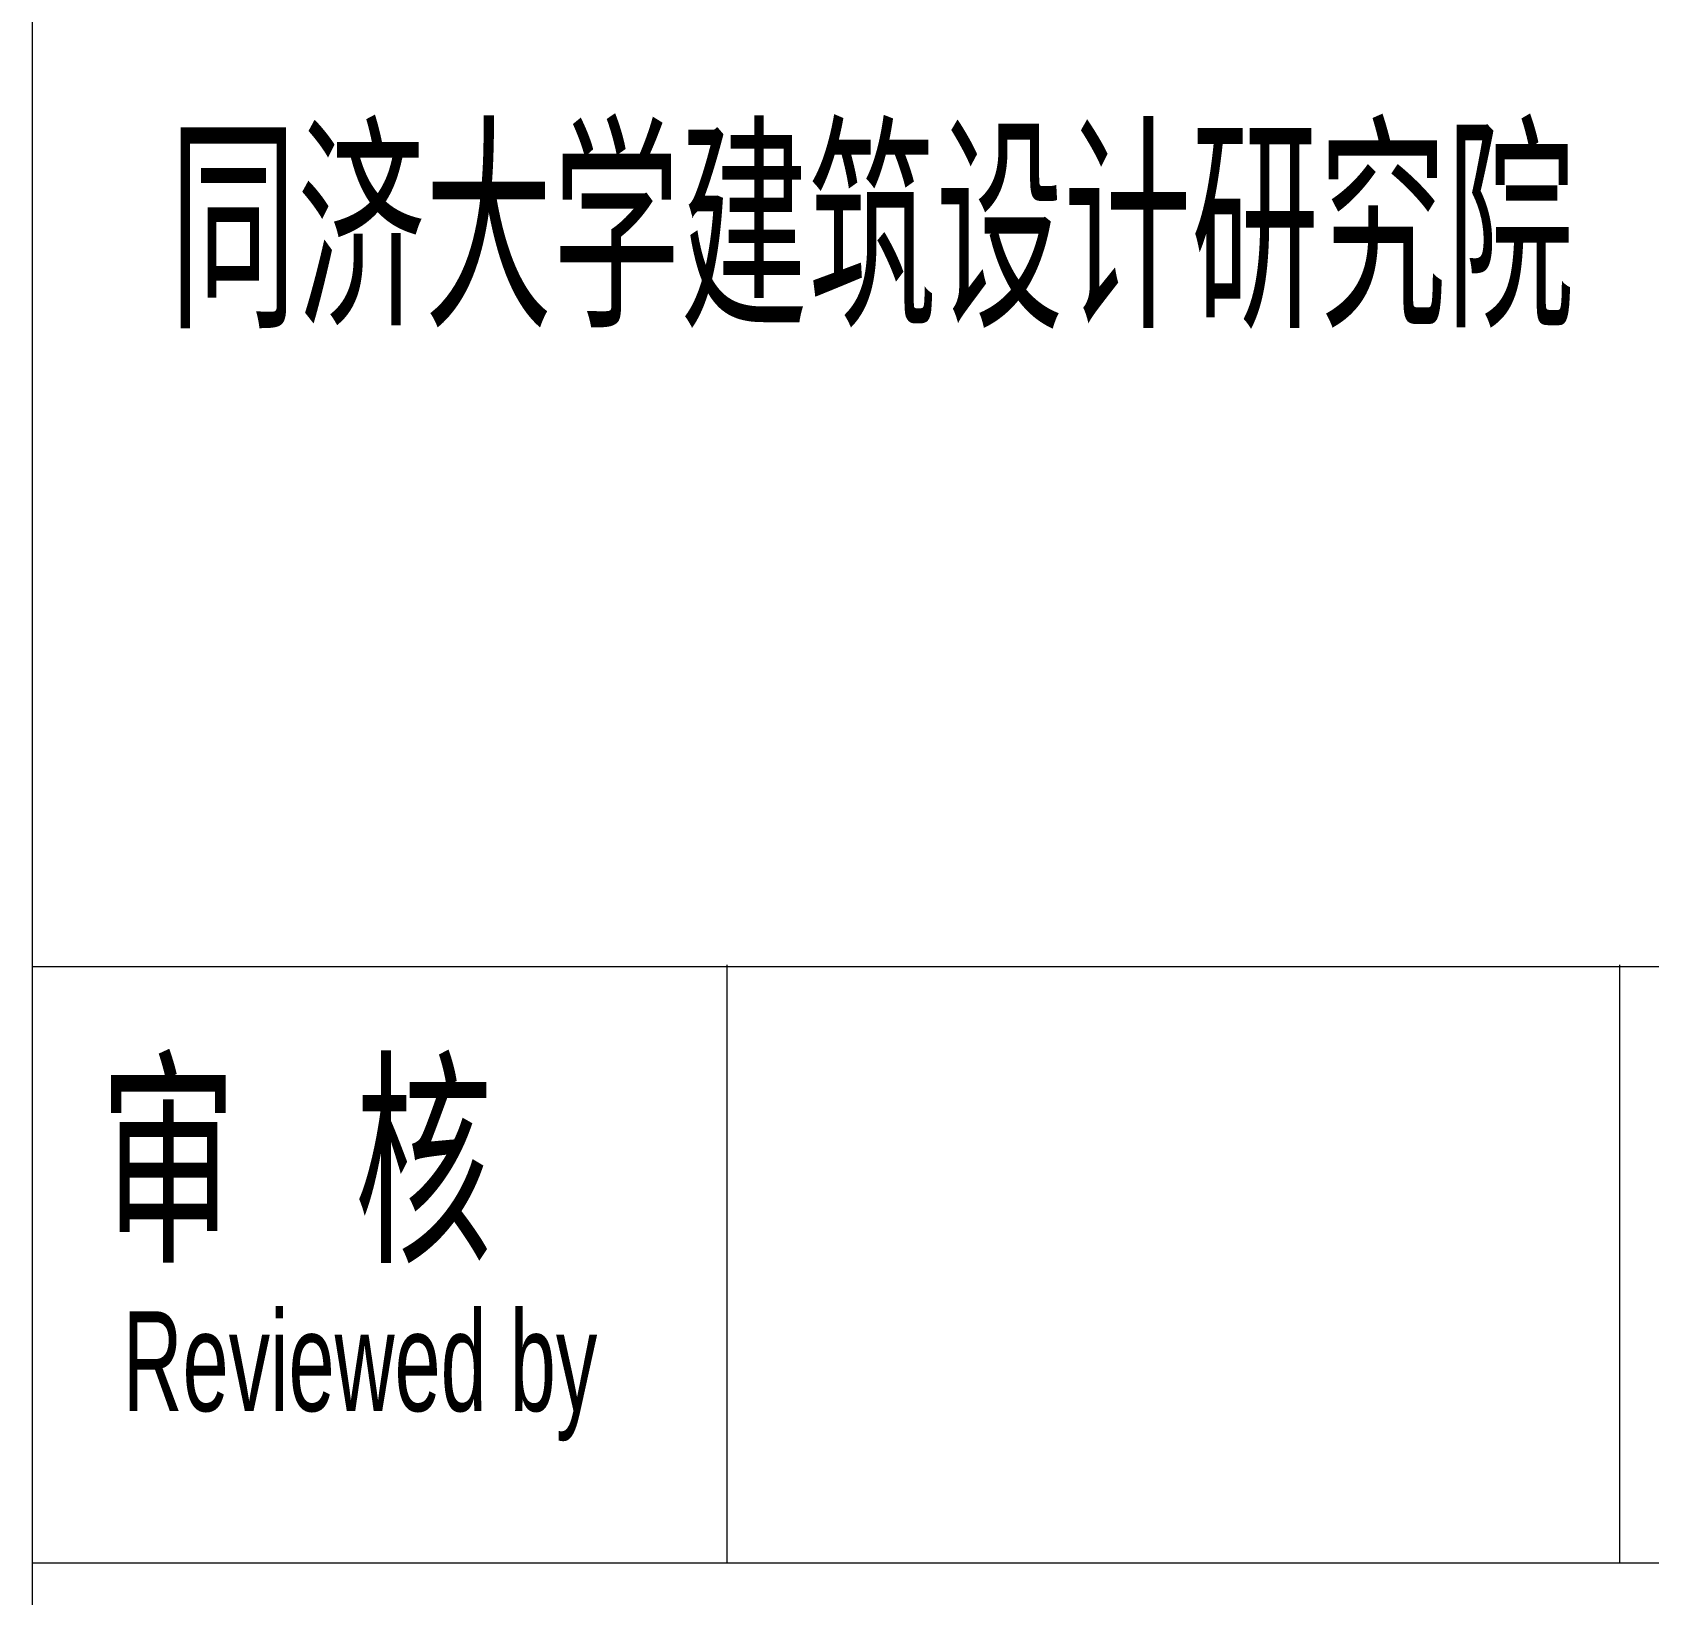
# Model space of a CAD drawing. Header units: millimetres. Extents: x 48 to 11980, y 100 to 8500.
# Drawn here: x 10798 to 11370, y 4365 to 4918 of the extents above; entities that cross this region are included whole.
import ezdxf

# ---------------------------------------------------------------- set-up
doc = ezdxf.new("R2010")
doc.units = ezdxf.units.MM
doc.linetypes.add('XKITLINE00', pattern=[0])
doc.layers.add('OtherObjectType', color=1, linetype='Continuous', lineweight=0)
doc.styles.add('$TD_AUDIT_GENERATED_(E8)', font='ARIAL.TTF')

# ---------------------------------------------------------------- blocks, each defined once
blk = doc.blocks.new('*A5')
at = {"layer": 'OtherObjectType', "color": 7, "linetype": 'XKITLINE00', "lineweight": 0}
for p, q in [((10798, 8405.95), (10798, 192)), ((10798, 4587.45), (11879.38, 4587.45)), ((11044, 4376), (11044, 4588)), ((11360, 4376), (11360, 4588)), ((10798, 4376.3), (11879.38, 4376.3))]:
    blk.add_line(p, q, dxfattribs=at)
at = {"layer": 'OtherObjectType', "color": 7, "style": '$TD_AUDIT_GENERATED_(E8)'}
for s, height, width, p in [('\\M+5CDAC\\M+5BCC3\\M+5B4F3\\M+5D1A7\\M+5BDA8\\M+5D6FE\\M+5C9E8\\M+5BCC6\\M+5D1D0\\M+5BEBF\\M+5D4BA\\M+5A3A8\\M+5BCAF\\M+5CDC5\\M+5A3A9\\M+5D3D0\\M+5CFDE\\M+5B9AB\\M+5CBBE', 60, 0.5525, (10846.54, 4820)), ('\\M+5C9F3   \\M+5BACB', 60, 0.595, (10821.85, 4488.95)), ('Reviewed by', 35.315, 0.595, (10830, 4430))]:
    blk.add_text(s, height=height, dxfattribs=dict(at, width=width)).set_placement(p)

msp = doc.modelspace()

# ---------------------------------------------------------------- block references
at = {"lineweight": 0}
msp.add_blockref('*A5', (0, 0), dxfattribs=at)

doc.saveas('drawing.dxf')
